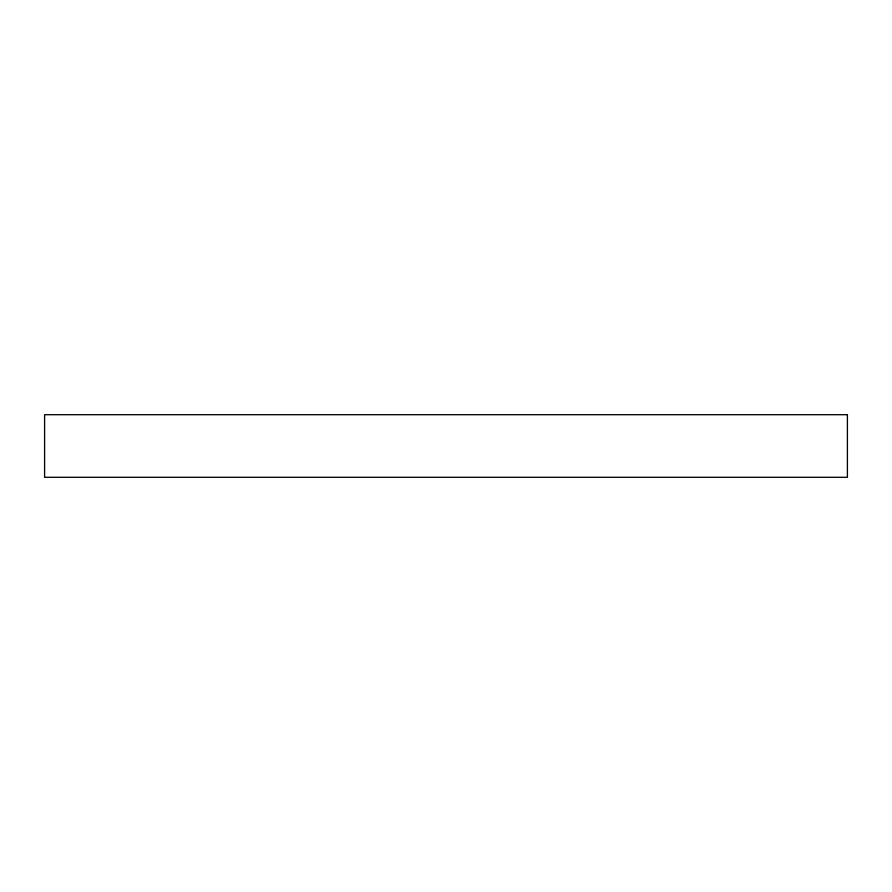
<?xml version="1.0" encoding="UTF-8"?>
<svg xmlns="http://www.w3.org/2000/svg" width="892" height="892" viewBox="0 0 892 892"><rect width="100%" height="100%" fill="white"/><g stroke="black" fill="none" stroke-linecap="round" stroke-linejoin="round"><path stroke-width="1.34" d="M847.4 414.702L44.6 414.702L44.6 477.298L847.4 477.298L847.4 414.702"/></g></svg>
